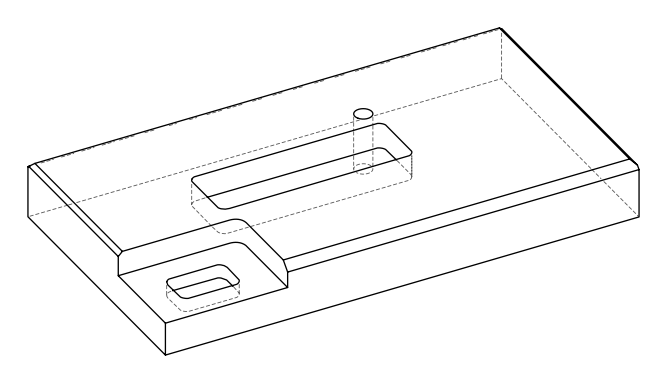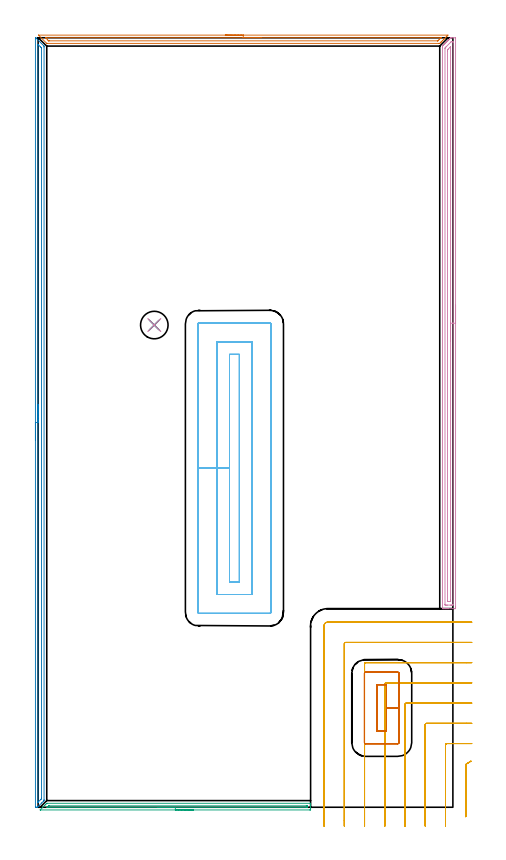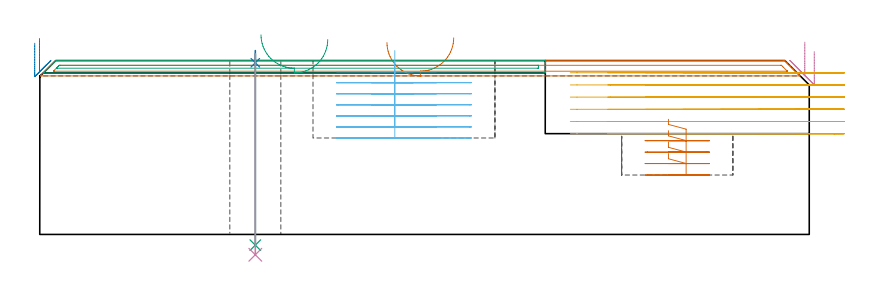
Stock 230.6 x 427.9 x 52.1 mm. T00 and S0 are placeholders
(PLAN: 10 operations, 5 tool changes, 50.5 min)
(1 AREA_MILL | FG_CHAMFER_SURFACE | UGT0205_001 | 3.75 min | 2435 mm3)
(2 AREA_MILL_1 | FG_CHAMFER_SURFACE_1 | UGT0205_001 | 6.97 min | 4894 mm3)
(3 AREA_MILL_2 | FG_CHAMFER_SURFACE_2 | UGT0205_001 | 2.53 min | 1032 mm3)
(4 AREA_MILL_3 | FG_CHAMFER_SURFACE_3 | UGT0205_001 | 7.78 min | 8525 mm3)
(5 MILL_CORNER_NOTCH_RECTANGULAR | CORNER_NOTCH_RECTANGULAR | UGT0201_133 | Follow Part, ap 3.75, ae 75% | 12.32 min | 190695 mm3)
(6 MILL_RECTANGULAR_POCKET | POCKET_RECTANGULAR_STRAIGHT | UGT0201_132 | Follow Part, ap 3.5, ae 75% | 14.78 min | 220837 mm3)
(7 MILL_RECTANGULAR_POCKET_1 | POCKET_RECTANGULAR_STRAIGHT_1 | UGT0201_132 | Follow Part, ap 3.5, ae 75% | 1.91 min | 21580 mm3)
(8 SPOT_DRILL | STEP1HOLE | NXT0321_9005460120000 | 0.03 min | 11 mm3)
(9 DRILL_THROUGH_HOLE_INTO_CENTER | STEP1HOLE | NXT0301_065 | 0.23 min | 3589 mm3)
(10 DRILL_TO_ENLARGE_THROUGH_HOLE | STEP1HOLE | UGT0301_283 | 0.24 min | 6005 mm3)
(TOOL UGT0205_001 | Chamfer Mill 20 x 3 x 45 deg. | D20 FL50 Z2)
(TOOL UGT0201_133 | Carbide End Mill 15.0 | D15 FL30 Z4)
(TOOL UGT0201_132 | Carbide End Mill 14.0 | D14 FL30 Z4)
(TOOL NXT0321_9005460120000 | NC Spot Drill, 142deg, 12mm, Carbide, Uncoated | D12 PA142 FL30 Z2)
(TOOL NXT0301_065 | Carbide Drill 9.4mm [860.1-0940-075A1-MM 2214] | D9.4 PA140 FL98 Z2)
(TOOL UGT0301_283 | Twist Drill 15.3 mm | D15.3 PA118 FL120 Z2)
(OP 1 AREA_MILL)
G17 G21 G94 G90
T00 M6
G54
G17 G0 G90 X104.05 Y429.3 S1061 M3
G43 Z62.1 H0
Z57.5
G94 G1 X104.088 Z56.628 F250.
X104.202 Z55.764
X104.391 Z54.912
X104.653 Z54.08
X104.987 Z53.274
X105.39 Z52.5
X105.859 Z51.764
X106.39 Z51.072
X106.979 Z50.429
X107.622 Z49.84
X108.314 Z49.308
X109.05 Z48.84
X109.824 Z48.437
X110.63 Z48.103
X111.462 Z47.841
X112.314 Z47.652
X113.178 Z47.538
X114.05 Z47.5
X227.899 Y429.299 Z47.499
X227.577 Y428.977 Z47.823
X227.375 Y428.774 Z48.023
X226.71 Y428.11 Z48.69
X226.488 Y427.887 Z48.91
X225.833 Y427.233 Z49.567
X225.602 Y427. Z49.796
X224.961 Y426.361 Z50.439
X224.926 Y426.326 Z50.474
X224.715 Y426.113 Z50.683
X224.089 Y425.489 Z51.311
X224.034 Y425.434 Z51.365
X223.828 Y425.226 Z51.57
X223.359 Y424.759 Z52.04
X223.301 Y424.706 Z52.092
X222.845 Y424.7 Z52.1
X5.255
X4.799 Y424.706 Z52.092
X4.741 Y424.758 Z52.041
X0.283 Y429.217 Z47.581
X0.213 Y429.291 Z47.505
X0.309 Y429.299 Z47.501
X114.05 Y429.3 Z47.5
Y427.886 Z48.914
X223.735
X223.958 Y427.883 Z48.917
X224.011 Y427.88 Z48.92
X224.018 Y427.878 Z48.922
X224.017 Y427.874 Z48.926
X223.998 Y427.85 Z48.95
X223.977 Y427.827 Z48.973
X223.888 Y427.737 Z49.063
X222.845 Y426.695 Z50.105
X222.553 Y426.404 Z50.396
X222.35 Y426.206 Z50.594
X222.274 Y426.136 Z50.664
X222.255 Y426.121 Z50.679
X222.231 Y426.119 Z50.681
X222.176 Y426.116 Z50.684
X221.954 Y426.114 Z50.686
X6.147
X5.923 Y426.117 Z50.683
X5.868 Y426.119 Z50.681
X5.845 Y426.121 Z50.679
X5.779 Y426.183 Z50.617
X5.567 Y426.388 Z50.412
X5.255 Y426.695 Z50.105
X4.184 Y427.767 Z49.033
X4.139 Y427.813 Z48.987
X4.097 Y427.861 Z48.939
X4.084 Y427.878 Z48.922
X4.089 Y427.879 Z48.921
X4.142 Y427.882 Z48.918
X4.363 Y427.886 Z48.914
X114.05
X114.922 Z48.952
X115.787 Z49.066
X116.638 Z49.255
X117.47 Z49.517
X118.276 Z49.851
X119.05 Z50.254
X119.786 Z50.723
X120.478 Z51.254
X121.121 Z51.843
X121.71 Z52.486
X122.242 Z53.178
X122.71 Z53.914
X123.113 Z54.688
X123.447 Z55.494
X123.709 Z56.326
X123.898 Z57.178
X124.012 Z58.043
X124.05 Z58.914
G0 Z62.1
M5
M2
(OP 2 AREA_MILL_1)
G17 G21 G94 G90
T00 M6
G54
G17 G0 G90 X-1.5 Y203.883 S1061 M3
G43 Z62.1 H0
Z57.3
G94 G1 Y203.921 Z56.429 F250.
Y204.035 Z55.564
Y204.224 Z54.712
Y204.486 Z53.88
Y204.82 Z53.074
Y205.223 Z52.3
Y205.692 Z51.564
Y206.223 Z50.872
Y206.812 Z50.229
Y207.455 Z49.64
Y208.147 Z49.109
Y208.883 Z48.64
Y209.657 Z48.237
Y210.463 Z47.903
Y211.295 Z47.641
Y212.147 Z47.452
Y213.012 Z47.338
Y213.883 Z47.3
Y427.524
X-1.495 Y427.712 Z47.305
X-1.493 Y427.766 Z47.307
X-1.454 Y427.792 Z47.344
X-1.379 Y427.797 Z47.419
X-1.333 Y427.795 Z47.466
X-1.305 Y427.794 Z47.493
X-1.269 Y427.766 Z47.529
X-1.131 Y427.631 Z47.668
X3.143 Y423.357 Z51.943
X3.297 Y423.195 Z52.088
X3.3 Y422.698 Z52.1
Y4.207
X3.297 Y3.705 Z52.089
X3.142 Y3.541 Z51.941
X3.133 Y3.533 Z51.933
X2.019 Y2.419 Z50.818
X0.678 Y1.077 Z49.477
X0.007 Y0.407 Z48.807
X-0.22 Y0.183 Z48.58
X-0.402 Y0.01 Z48.398
X-0.44 Y0.008 Z48.36
X-0.805 Y0. Z47.995
X-1.048 Z47.752
X-1.147 Z47.652
X-1.492 Y0.01 Z47.305
X-1.5 Y0.102 Z47.3
Y0.113
Y213.883
X-0.086 Z48.714
X-0.085 Y423.779 Z48.715
X-0.084 Y423.964 Z48.716
X-0.081 Y424.087 Z48.719
X-0.079 Y424.121 Z48.721
X-0.077 Z48.723
X-0.059 Y424.105 Z48.741
X0.007 Y424.042 Z48.807
X1.351 Y422.699 Z50.151
X1.793 Y422.254 Z50.593
X1.847 Y422.196 Z50.647
X1.871 Y422.168 Z50.671
X1.879 Y422.082 Z50.679
X1.884 Y421.897 Z50.684
X1.885 Y421.805 Z50.685
Y5.009
X1.883 Y4.916 Z50.683
X1.878 Y4.739 Z50.678
X1.793 Y4.65 Z50.593
X1.574 Y4.426 Z50.374
X1.357 Y4.207 Z50.157
X0.235 Y3.085 Z49.035
X0.007 Y2.86 Z48.807
X-0.071 Y2.787 Z48.729
X-0.076 Y2.782 Z48.724
X-0.079 Y2.813 Z48.721
X-0.083 Y2.911 Z48.717
X-0.085 Y3.034 Z48.715
X-0.086 Y213.883 Z48.714
Y214.755 Z48.752
Y215.62 Z48.866
Y216.471 Z49.055
Y217.303 Z49.317
Y218.109 Z49.651
Y218.883 Z50.054
Y219.619 Z50.523
Y220.311 Z51.054
Y220.954 Z51.643
Y221.544 Z52.286
Y222.075 Z52.979
Y222.543 Z53.714
Y222.946 Z54.488
Y223.28 Z55.294
Y223.542 Z56.126
Y223.731 Z56.978
Y223.845 Z57.843
Y223.883 Z58.714
G0 Z62.1
M5
M2
(OP 3 AREA_MILL_2)
G17 G21 G94 G90
T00 M6
G54
G17 G0 G90 X86.3 Y-1.5 S1061 M3
G43 Z62.1 H0
Z58.4
G94 G1 X86.262 Z57.528 F250.
X86.148 Z56.664
X85.959 Z55.812
X85.697 Z54.98
X85.363 Z54.174
X84.96 Z53.4
X84.491 Z52.664
X83.96 Z51.972
X83.371 Z51.329
X82.728 Z50.74
X82.036 Z50.208
X81.3 Z49.74
X80.526 Z49.337
X79.72 Z49.003
X78.888 Z48.741
X78.036 Z48.552
X77.171 Z48.438
X76.3 Z48.4
X1.269 Y-1.499 Z48.401
X1.231 Y-1.498 Z48.402
X1.115 Y-1.491 Z48.406
X1.18 Y-1.423 Z48.475
X1.269 Y-1.33 Z48.568
X1.364 Y-1.235 Z48.663
X2.305 Y-0.294 Z49.605
X3.392 Y0.793 Z50.691
X3.503 Y0.904 Z50.801
X3.841 Y1.241 Z51.141
X4.052 Y1.452 Z51.352
X4.279 Y1.68 Z51.578
X4.722 Y2.123 Z52.021
X4.736 Y2.136 Z52.033
X4.813 Y2.209 Z52.086
X5.285 Y2.2 Z52.1
X151.33
X151.49 Y2.197 Z52.088
X151.492 Y2.172 Z52.063
X151.5 Y1.805 Z51.704
Y1.466 Z51.366
Y0.793 Z50.688
Y-0.43 Z49.467
X151.496 Y-0.98 Z48.915
X151.492 Y-1.491 Z48.405
X151.402 Y-1.494 Z48.402
X150.884 Y-1.5 Z48.4
X76.3
Y-0.086 Z49.814
X5.281
X5.078 Y-0.081 Z49.819
X4.99 Y-0.079 Z49.821
X5.002 Y-0.06 Z49.84
X5.029 Y-0.028 Z49.872
X5.123 Y0.072 Z49.972
X5.221 Y0.172 Z50.072
X5.289 Y0.239 Z50.139
X5.57 Y0.514 Z50.414
X5.764 Y0.702 Z50.602
X5.852 Y0.779 Z50.679
X5.958 Y0.781 Z50.681
X6.178 Y0.786 Z50.686
X149.097
X149.32 Y0.784 Z50.684
X149.427 Y0.782 Z50.682
X149.478 Y0.779 Z50.679
X149.49 Y0.774 Z50.674
X149.493 Y0.756 Z50.656
X149.497 Y0.648 Z50.548
X149.499 Y0.394 Z50.294
X149.497 Y0.15 Z50.05
X149.492 Y-0.049 Z49.851
X149.49 Y-0.072 Z49.828
X149.478 Y-0.079 Z49.821
X149.426 Y-0.082 Z49.818
X149.317 Y-0.084 Z49.816
X149.097 Y-0.086 Z49.814
X76.3
X75.428 Z49.852
X74.563 Z49.966
X73.712 Z50.155
X72.88 Z50.417
X72.074 Z50.751
X71.3 Z51.154
X70.564 Z51.623
X69.872 Z52.154
X69.229 Z52.743
X68.639 Z53.386
X68.108 Z54.078
X67.64 Z54.814
X67.237 Z55.588
X66.903 Z56.394
X66.641 Z57.226
X66.452 Z58.078
X66.338 Z58.943
X66.3 Z59.814
G0 Z62.1
M5
M2
(OP 4 AREA_MILL_3)
G17 G21 G94 G90
T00 M6
G54
G17 G0 G90 X232.1 Y279.1 S1061 M3
G43 Z62.1 H0
Z54.8
G94 G1 Y279.062 Z53.928 F250.
Y278.948 Z53.064
Y278.759 Z52.212
Y278.497 Z51.38
Y278.163 Z50.574
Y277.76 Z49.8
Y277.292 Z49.064
Y276.76 Z48.372
Y276.171 Z47.729
Y275.528 Z47.14
Y274.836 Z46.608
Y274.1 Z46.14
Y273.326 Z45.737
Y272.52 Z45.403
Y271.688 Z45.141
Y270.836 Z44.952
Y269.972 Z44.838
Y269.1 Z44.8
Y111.363
X232.099 Y111.015 Z44.801
X232.094 Y110.476 Z44.804
X232.091 Y110.408 Z44.806
X231.558 Y110.4 Z45.339
X228.006 Z48.888
X227.453 Z49.444
X227.118 Z49.778
X226.565 Z50.331
X226.23 Z50.665
X225.56 Z51.339
X225.209 Z51.691
X224.835 Y110.408 Z52.056
X224.803 Y110.41 Z52.088
X224.8 Y110.568 Z52.1
Y422.719
X224.807 Y423.2 Z52.093
X224.836 Y423.236 Z52.063
X225.342 Y423.744 Z51.554
X225.723 Y424.123 Z51.177
X225.852 Y424.252 Z51.048
X226.105 Y424.506 Z50.794
X226.23 Y424.632 Z50.666
X226.596 Y424.996 Z50.304
X226.755 Y425.155 Z50.144
X226.998 Y425.399 Z49.9
X227.118 Y425.52 Z49.778
X227.468 Y425.869 Z49.431
X227.659 Y426.059 Z49.241
X227.891 Y426.292 Z49.007
X228.006 Y426.408 Z48.89
X228.341 Y426.741 Z48.559
X228.562 Y426.963 Z48.337
X228.784 Y427.185 Z48.114
X228.894 Y427.296 Z48.002
X229.338 Y427.738 Z47.562
X229.382 Y427.78 Z47.518
X229.408 Y427.799 Z47.49
X229.782 Y427.8 Z47.117
X229.84 Z47.059
X230.67 Z46.225
X231.892 Z45.005
X232.091 Y427.798 Z44.805
X232.1 Y427.359 Z44.8
Y269.1
X230.686 Z46.214
X230.685 Y112.786 Z46.215
X230.67 Y112.41 Z46.23
X230.178 Y112.402 Z46.722
X229.782 Y112.401 Z47.118
X229.293 Y112.4 Z47.607
X227.517 Z49.383
X227.118 Y112.401 Z49.782
X226.626 Y112.403 Z50.274
X226.23 Y112.41 Z50.67
X226.215 Y112.801 Z50.685
Y112.817
Y421.841
X226.23 Y422.168 Z50.67
X226.501 Y422.446 Z50.399
X226.77 Y422.719 Z50.131
X229.448 Y425.399 Z47.452
X229.617 Y425.565 Z47.283
X229.782 Y425.725 Z47.118
X229.846 Y425.784 Z47.054
X229.905 Y425.79 Z46.995
X230.026 Y425.794 Z46.874
X230.274 Y425.797 Z46.626
X230.67 Y425.79 Z46.23
X230.685 Y425.399 Z46.215
Y425.383
X230.686 Y269.1 Z46.214
X229.272 Z47.628
X229.271 Y115.481 Z47.629
X229.27 Y115.102 Z47.63
X229.265 Y114.588 Z47.635
X229.26 Y114.41 Z47.64
X229.078 Y114.402 Z47.822
X228.894 Y114.401 Z48.006
X228.192 Y114.4 Z48.708
X228.006 Y114.401 Z48.894
X227.82 Y114.405 Z49.08
X227.696 Y114.41 Z49.204
X227.635 Y114.424 Z49.265
X227.633 Y114.462 Z49.267
X227.63 Y114.588 Z49.27
X227.629 Y114.967 Z49.271
Y420.419
X227.633 Y420.933 Z49.267
X227.635 Y421.118 Z49.265
X227.726 Y421.215 Z49.174
X228.006 Y421.505 Z48.894
X229.056 Y422.557 Z47.844
X229.219 Y422.719 Z47.681
X229.238 Y422.736 Z47.662
X229.254 Y422.746 Z47.646
X229.266 Y422.749 Z47.634
X229.268 Y422.737 Z47.632
X229.27 Y422.719 Z47.63
X229.271 Y422.495 Z47.629
X229.272 Y422.339 Z47.628
Y269.1
Y268.228 Z47.667
Y267.364 Z47.78
Y266.512 Z47.969
Y265.68 Z48.232
Y264.874 Z48.565
Y264.1 Z48.968
Y263.364 Z49.437
Y262.672 Z49.968
Y262.029 Z50.557
Y261.44 Z51.201
Y260.908 Z51.893
Y260.44 Z52.628
Y260.037 Z53.402
Y259.703 Z54.208
Y259.441 Z55.04
Y259.252 Z55.892
Y259.138 Z56.757
Y259.1 Z57.628
G0 Z62.1
M5
M2
(OP 5 MILL_CORNER_NOTCH_RECTANGULAR)
G17 G21 G94 G90
T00 M6
G54
G17 G0 G90 X240.638 Y25.635 S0 M3
G43 Z62.1 H0
Z48.45
G94 G1 X238.1 Y24.035 F250.
G3 X237.75 Y23.407 R0.75 F500.
G1 Y-2.264
Y-5.264 F250.
G0 Z62.1
X241.1 Y35.4
Z48.45
G1 X238.1
X227.244 F500.
G3 X226.5 Y34.656 R0.75
G1 Y-7.5
Y-10.5 F250.
G0 Z62.1
X241.1 Y46.65
Z48.45
G1 X238.1
X215.995 F500.
G3 X215.25 Y45.905 R0.75
G1 Y-7.5
Y-10.5 F250.
G0 Z62.1
X241.1 Y57.9
Z48.45
G1 X238.1
X204.745 F500.
G3 X204. Y57.155 R0.75
G1 Y-7.5
Y-10.5 F250.
G0 Z62.1
X241.1 Y69.15
Z48.45
G1 X238.1
X193.495 F500.
G3 X192.75 Y68.405 R0.75
G1 Y-7.5
Y-10.5 F250.
G0 Z62.1
X241.1 Y80.4
Z48.45
G1 X238.1
X182.246 F500.
G3 X181.5 Y79.654 R0.75
G1 Y-7.5
Y-10.5 F250.
G0 Z62.1
X241.1 Y91.65
Z48.45
G1 X238.1
X170.996 F500.
G3 X170.25 Y90.904 R0.75
G1 Y-7.5
Y-10.5 F250.
G0 Z62.1
X241.1 Y102.9
Z48.45
G1 X238.1
X161. F500.
G3 X159. Y100.9 R2.
G1 Y-7.5
Y-10.5 F250.
G0 Z62.1
X240.638 Y25.635
Z44.8
G1 X238.1 Y24.035
G3 X237.75 Y23.407 R0.75 F500.
G1 Y-2.264
Y-5.264 F250.
G0 Z62.1
X241.1 Y35.4
Z44.8
G1 X238.1
X227.244 F500.
G3 X226.5 Y34.656 R0.75
G1 Y-7.5
Y-10.5 F250.
G0 Z62.1
X241.1 Y46.65
Z44.8
G1 X238.1
X215.995 F500.
G3 X215.25 Y45.905 R0.75
G1 Y-7.5
Y-10.5 F250.
G0 Z62.1
X241.1 Y57.9
Z44.8
G1 X238.1
X204.745 F500.
G3 X204. Y57.155 R0.75
G1 Y-7.5
Y-10.5 F250.
G0 Z62.1
X241.1 Y69.15
Z44.8
G1 X238.1
X193.495 F500.
G3 X192.75 Y68.405 R0.75
G1 Y-7.5
Y-10.5 F250.
G0 Z62.1
X241.1 Y80.4
Z44.8
G1 X238.1
X182.246 F500.
G3 X181.5 Y79.654 R0.75
G1 Y-7.5
Y-10.5 F250.
G0 Z62.1
X241.1 Y91.65
Z44.8
G1 X238.1
X170.996 F500.
G3 X170.25 Y90.904 R0.75
G1 Y-7.5
Y-10.5 F250.
G0 Z62.1
X241.1 Y102.9
Z44.8
G1 X238.1
X161. F500.
G3 X159. Y100.9 R2.
G1 Y-7.5
Y-10.5 F250.
G0 Z62.1
X240.638 Y25.635
Z41.15
G1 X238.1 Y24.035
G3 X237.75 Y23.407 R0.75 F500.
G1 Y-2.264
Y-5.264 F250.
G0 Z62.1
X241.1 Y35.4
Z41.15
G1 X238.1
X227.244 F500.
G3 X226.5 Y34.656 R0.75
G1 Y-7.5
Y-10.5 F250.
G0 Z62.1
X241.1 Y46.65
Z41.15
G1 X238.1
X215.995 F500.
G3 X215.25 Y45.905 R0.75
G1 Y-7.5
Y-10.5 F250.
G0 Z62.1
X241.1 Y57.9
Z41.15
G1 X238.1
X204.745 F500.
G3 X204. Y57.155 R0.75
G1 Y-7.5
Y-10.5 F250.
G0 Z62.1
X241.1 Y69.15
Z41.15
G1 X238.1
X193.495 F500.
G3 X192.75 Y68.405 R0.75
G1 Y-7.5
Y-10.5 F250.
G0 Z62.1
X241.1 Y80.4
Z41.15
G1 X238.1
X182.246 F500.
G3 X181.5 Y79.654 R0.75
G1 Y-7.5
Y-10.5 F250.
G0 Z62.1
X241.1 Y91.65
Z41.15
G1 X238.1
X170.996 F500.
G3 X170.25 Y90.904 R0.75
G1 Y-7.5
Y-10.5 F250.
G0 Z62.1
X241.1 Y102.9
Z41.15
G1 X238.1
X161. F500.
G3 X159. Y100.9 R2.
G1 Y-7.5
Y-10.5 F250.
G0 Z62.1
X240.638 Y25.635
Z37.5
G1 X238.1 Y24.035
G3 X237.75 Y23.407 R0.75 F500.
G1 Y-2.264
Y-5.264 F250.
G0 Z62.1
X241.1 Y35.4
Z37.5
G1 X238.1
X227.244 F500.
G3 X226.5 Y34.656 R0.75
G1 Y-7.5
Y-10.5 F250.
G0 Z62.1
X241.1 Y46.65
Z37.5
G1 X238.1
X215.995 F500.
G3 X215.25 Y45.905 R0.75
G1 Y-7.5
Y-10.5 F250.
G0 Z62.1
X241.1 Y57.9
Z37.5
G1 X238.1
X204.745 F500.
G3 X204. Y57.155 R0.75
G1 Y-7.5
Y-10.5 F250.
G0 Z62.1
X241.1 Y69.15
Z37.5
G1 X238.1
X193.495 F500.
G3 X192.75 Y68.405 R0.75
G1 Y-7.5
Y-10.5 F250.
G0 Z62.1
X241.1 Y80.4
Z37.5
G1 X238.1
X182.246 F500.
G3 X181.5 Y79.654 R0.75
G1 Y-7.5
Y-10.5 F250.
G0 Z62.1
X241.1 Y91.65
Z37.5
G1 X238.1
X170.996 F500.
G3 X170.25 Y90.904 R0.75
G1 Y-7.5
Y-10.5 F250.
G0 Z62.1
X241.1 Y102.9
Z37.5
G1 X238.1
X161. F500.
G3 X159. Y100.9 R2.
G1 Y-7.5
Y-10.5 F250.
G0 Z62.1
X240.638 Y25.635
Z33.85
G1 X238.1 Y24.035
G3 X237.75 Y23.407 R0.75 F500.
G1 Y-2.264
Y-5.264 F250.
G0 Z62.1
X241.1 Y35.4
Z33.85
G1 X238.1
X227.244 F500.
G3 X226.5 Y34.656 R0.75
G1 Y-7.5
Y-10.5 F250.
G0 Z62.1
X241.1 Y46.65
Z33.85
G1 X238.1
X215.995 F500.
G3 X215.25 Y45.905 R0.75
G1 Y-7.5
Y-10.5 F250.
G0 Z62.1
X241.1 Y57.9
Z33.85
G1 X238.1
X204.745 F500.
G3 X204. Y57.155 R0.75
G1 Y-7.5
Y-10.5 F250.
G0 Z62.1
X241.1 Y69.15
Z33.85
G1 X238.1
X193.495 F500.
G3 X192.75 Y68.405 R0.75
G1 Y-7.5
Y-10.5 F250.
G0 Z62.1
X241.1 Y80.4
Z33.85
G1 X238.1
X182.246 F500.
G3 X181.5 Y79.654 R0.75
G1 Y-7.5
Y-10.5 F250.
G0 Z62.1
X241.1 Y91.65
Z33.85
G1 X238.1
X170.996 F500.
G3 X170.25 Y90.904 R0.75
G1 Y-7.5
Y-10.5 F250.
G0 Z62.1
X241.1 Y102.9
Z33.85
G1 X238.1
X161. F500.
G3 X159. Y100.9 R2.
G1 Y-7.5
Y-10.5 F250.
G0 Z62.1
X240.638 Y25.635
Z30.2
G1 X238.1 Y24.035
G3 X237.75 Y23.407 R0.75 F500.
G1 Y-2.264
Y-5.264 F250.
G0 Z62.1
X241.1 Y35.4
Z30.2
G1 X238.1
X227.244 F500.
G3 X226.5 Y34.656 R0.75
G1 Y-7.5
Y-10.5 F250.
G0 Z62.1
X241.1 Y46.65
Z30.2
G1 X238.1
X215.995 F500.
G3 X215.25 Y45.905 R0.75
G1 Y-7.5
Y-10.5 F250.
G0 Z62.1
X241.1 Y57.9
Z30.2
G1 X238.1
X204.745 F500.
G3 X204. Y57.155 R0.75
G1 Y-7.5
Y-10.5 F250.
G0 Z62.1
X241.1 Y69.15
Z30.2
G1 X238.1
X193.495 F500.
G3 X192.75 Y68.405 R0.75
G1 Y-7.5
Y-10.5 F250.
G0 Z62.1
X241.1 Y80.4
Z30.2
G1 X238.1
X182.246 F500.
G3 X181.5 Y79.654 R0.75
G1 Y-7.5
Y-10.5 F250.
G0 Z62.1
X241.1 Y91.65
Z30.2
G1 X238.1
X170.996 F500.
G3 X170.25 Y90.904 R0.75
G1 Y-7.5
Y-10.5 F250.
G0 Z62.1
X241.1 Y102.9
Z30.2
G1 X238.1
X161. F500.
G3 X159. Y100.9 R2.
G1 Y-7.5
Y-10.5 F250.
G0 Z62.1
M5
M2
(OP 6 MILL_RECTANGULAR_POCKET)
G17 G21 G94 G90
T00 M6
G54
G17 G0 G90 X106.4 Y212.115 S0 M3
G43 Z62.1 H0
Z55.1
G94 G1 Y188.55 Z48.786 F250.
Y125.3 F500.
X111.9
Y251.8
X106.4
Y188.55
X99.4
Y118.3
X118.9
Y258.8
X99.4
Y188.55
X88.9
Y108.3
G3 X89.4 Y107.8 R0.5
G1 X128.9
G3 X129.4 Y108.3 R0.5
G1 Y268.8
G3 X128.9 Y269.3 R0.5
G1 X89.4
G3 X88.9 Y268.8 R0.5
G1 Y188.55
Y187.55
G0 X106.4 Y212.115 Z51.786
G1 Y188.55 Z45.471 F250.
Y125.3 F500.
X111.9
Y251.8
X106.4
Y188.55
X99.4
Y118.3
X118.9
Y258.8
X99.4
Y188.55
X88.9
Y108.3
G3 X89.4 Y107.8 R0.5
G1 X128.9
G3 X129.4 Y108.3 R0.5
G1 Y268.8
G3 X128.9 Y269.3 R0.5
G1 X89.4
G3 X88.9 Y268.8 R0.5
G1 Y188.55
Y187.55
G0 X106.4 Y212.115 Z48.471
G1 Y188.55 Z42.157 F250.
Y125.3 F500.
X111.9
Y251.8
X106.4
Y188.55
X99.4
Y118.3
X118.9
Y258.8
X99.4
Y188.55
X88.9
Y108.3
G3 X89.4 Y107.8 R0.5
G1 X128.9
G3 X129.4 Y108.3 R0.5
G1 Y268.8
G3 X128.9 Y269.3 R0.5
G1 X89.4
G3 X88.9 Y268.8 R0.5
G1 Y188.55
Y187.55
G0 X106.4 Y212.115 Z45.157
G1 Y188.55 Z38.843 F250.
Y125.3 F500.
X111.9
Y251.8
X106.4
Y188.55
X99.4
Y118.3
X118.9
Y258.8
X99.4
Y188.55
X88.9
Y108.3
G3 X89.4 Y107.8 R0.5
G1 X128.9
G3 X129.4 Y108.3 R0.5
G1 Y268.8
G3 X128.9 Y269.3 R0.5
G1 X89.4
G3 X88.9 Y268.8 R0.5
G1 Y188.55
Y187.55
G0 X106.4 Y212.115 Z41.843
G1 Y188.55 Z35.529 F250.
Y125.3 F500.
X111.9
Y251.8
X106.4
Y188.55
X99.4
Y118.3
X118.9
Y258.8
X99.4
Y188.55
X88.9
Y108.3
G3 X89.4 Y107.8 R0.5
G1 X128.9
G3 X129.4 Y108.3 R0.5
G1 Y268.8
G3 X128.9 Y269.3 R0.5
G1 X89.4
G3 X88.9 Y268.8 R0.5
G1 Y188.55
Y187.55
G0 X106.4 Y212.115 Z38.529
G1 Y188.55 Z32.214 F250.
Y125.3 F500.
X111.9
Y251.8
X106.4
Y188.55
X99.4
Y118.3
X118.9
Y258.8
X99.4
Y188.55
X88.9
Y108.3
G3 X89.4 Y107.8 R0.5
G1 X128.9
G3 X129.4 Y108.3 R0.5
G1 Y268.8
G3 X128.9 Y269.3 R0.5
G1 X89.4
G3 X88.9 Y268.8 R0.5
G1 Y188.55
Y187.55
G0 X106.4 Y212.115 Z35.214
G1 Y188.55 Z28.9 F250.
Y125.3 F500.
X111.9
Y251.8
X106.4
Y188.55
X99.4
Y118.3
X118.9
Y258.8
X99.4
Y188.55
X88.9
Y108.3
G3 X89.4 Y107.8 R0.5
G1 X128.9
G3 X129.4 Y108.3 R0.5
G1 Y268.8
G3 X128.9 Y269.3 R0.5
G1 X89.4
G3 X88.9 Y268.8 R0.5
G1 Y188.55
Y187.55
G0 Z62.1
M5
M2
(OP 7 MILL_RECTANGULAR_POCKET_1)
G17 G21 G94 G90
T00 M6
G54
G17 G0 G90 X188.4 Y48.097 S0 M3
G43 Z62.1 H0
Z34.52
G94 G1 Y42.3 Z32.967 F250.
X193.7 Z31.547
Y55.2 Z28.09
Y68.1 F500.
X188.4
Y42.3
X193.7
Y55.2
X200.7
Y74.4
G3 X200. Y75.1 R0.7
G1 X182.1
G3 X181.4 Y74.4 R0.7
G1 Y36.
G3 X182.1 Y35.3 R0.7
G1 X200.
G3 X200.7 Y36. R0.7
G1 Y55.2
Y56.2
G0 X188.4 Y48.097 Z31.09
G1 Y42.3 Z29.537 F250.
X193.7 Z28.117
Y55.2 Z24.66
Y68.1 F500.
X188.4
Y42.3
X193.7
Y55.2
X200.7
Y74.4
G3 X200. Y75.1 R0.7
G1 X182.1
G3 X181.4 Y74.4 R0.7
G1 Y36.
G3 X182.1 Y35.3 R0.7
G1 X200.
G3 X200.7 Y36. R0.7
G1 Y55.2
Y56.2
G0 X188.4 Y48.097 Z27.66
G1 Y42.3 Z26.107 F250.
X193.7 Z24.687
Y55.2 Z21.23
Y68.1 F500.
X188.4
Y42.3
X193.7
Y55.2
X200.7
Y74.4
G3 X200. Y75.1 R0.7
G1 X182.1
G3 X181.4 Y74.4 R0.7
G1 Y36.
G3 X182.1 Y35.3 R0.7
G1 X200.
G3 X200.7 Y36. R0.7
G1 Y55.2
Y56.2
G0 X188.4 Y48.097 Z24.23
G1 Y42.3 Z22.677 F250.
X193.7 Z21.257
Y55.2 Z17.8
Y68.1 F500.
X188.4
Y42.3
X193.7
Y55.2
X200.7
Y74.4
G3 X200. Y75.1 R0.7
G1 X182.1
G3 X181.4 Y74.4 R0.7
G1 Y36.
G3 X182.1 Y35.3 R0.7
G1 X200.
G3 X200.7 Y36. R0.7
G1 Y55.2
Y56.2
G0 Z62.1
M5
M2
(OP 8 SPOT_DRILL)
G17 G21 G94 G90
T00 M6
G54
G17 G0 G90 X64.6 Y268.1 S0 M3
G43 Z62.1 H0
G94 G81 G98 Z51.441 F250. R55.1
G80
M5
M2
(OP 9 DRILL_THROUGH_HOLE_INTO_CENTER)
G17 G21 G94 G90
T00 M6
G54
G17 G0 G90 X64.6 Y268.1 S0 M3
G43 Z62.1 H1
G94 G73 G98 Z-3.211 F250. Q9.218 R54.1
G80
M5
M2
(OP 10 DRILL_TO_ENLARGE_THROUGH_HOLE)
G17 G21 G94 G90
T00 M6
G54
G17 G0 G90 X64.6 Y268.1 S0 M3
G43 Z62.1 H0
G94 G73 G98 Z-6.097 F250. Q14.549 R54.1
G80
M5
M2
